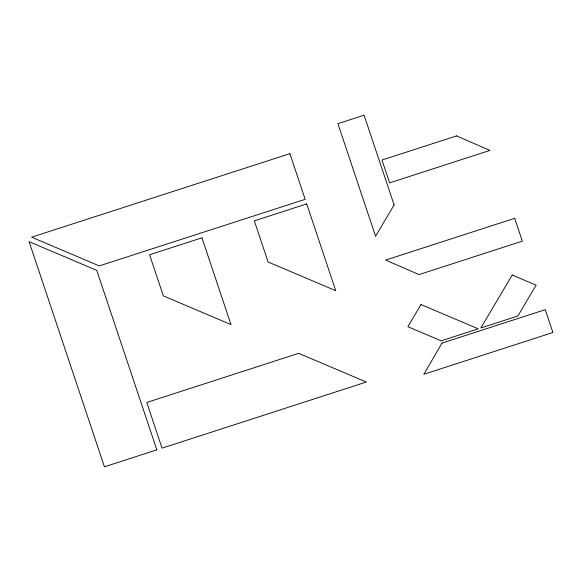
<?xml version="1.0" encoding="UTF-8"?>
<svg xmlns="http://www.w3.org/2000/svg" width="582" height="582" viewBox="0 0 582 582"><rect width="100%" height="100%" fill="white"/><g stroke="black" fill="none" stroke-linecap="round" stroke-linejoin="round"><path stroke-width="0.87" d="M441.993 343.096L423.812 374.291L552.9 332.504L545.261 309.668L441.993 343.096M394.116 204.937L375.572 236.248L337.909 123.675L364.092 115.192L394.116 204.937M420.997 304.546L407.887 326.691L441.192 340.826L478.222 328.837L420.997 304.546M512.211 275.024L480.841 327.993L517.878 316.004L536.131 285.173L512.211 275.024M289.894 153.663L31.624 237.18L99.282 265.901L305.179 199.335L289.894 153.663M456.557 135.897L381.996 160.028L389.634 182.864L489.913 150.411L456.557 135.897M201.961 237.812L149.589 254.763L163.338 295.874L230.996 324.596L201.961 237.812M306.707 203.904L254.334 220.854L268.091 261.965L335.741 290.687L306.707 203.904M514.692 218.315L385.604 260.096L419.062 274.58L522.33 241.152L514.692 218.315M298.653 353.318L146.773 402.482L162.058 448.155L366.311 382.039L298.653 353.318M156.82 449.85L104.44 466.808L29.1 241.654L96.758 270.375L156.82 449.85"/></g></svg>
